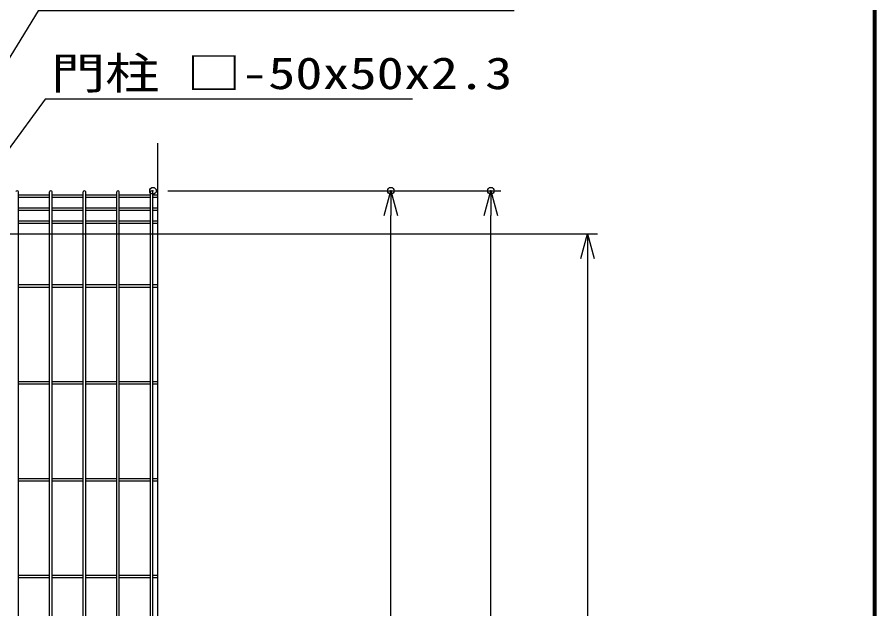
# Model space of a CAD drawing. Units: millimetres, scale not verified. Extents: x -4425 to 4425, y -3150 to 3150.
# Drawn here: x 2905 to 4200, y 156 to 1049 of the extents above; entities that cross this region are included whole.
import ezdxf
from ezdxf.enums import TextEntityAlignment as Align

# ---------------------------------------------------------------- set-up
doc = ezdxf.new("R2010")
doc.units = ezdxf.units.MM
doc.header["$LTSCALE"] = 20
doc.header["$PDMODE"] = 32
doc.header["$PDSIZE"] = 10
for name, color, linetype, lineweight in [('0-0_WAKU', 7, 'Continuous', 25), ('0-5_寸法', 4, 'Continuous', 25), ('0-8_J180', 3, 'Continuous', 25), ('0-B_EXTCNT-L', 4, 'Continuous', 25), ('0-C_LAYER15', 1, 'Continuous', 25), ('1-7_Jﾊﾟﾈﾙ', 3, 'Continuous', 25), ('1-9_LAYER12', 3, 'Continuous', 25)]:
    doc.layers.add(name, color=color, linetype=linetype, lineweight=lineweight)
doc.layers.add('0-6_DEFPOINTS', color=7, linetype='Continuous')
doc.styles.add('ＭＳ ゴシック', font='')
doc.styles.get('ＭＳ ゴシック').set_extended_font_data('MS Gothic')

# ---------------------------------------------------------------- blocks, each defined once
blk = doc.blocks.new('_Open30')
at = {"layer": '0-5_寸法'}
blk.add_line((0, 0), (-20, 0), dxfattribs=at)
blk.add_lwpolyline([(-20, 5.36), (0, 0), (-20, -5.36)], dxfattribs=at)

msp = doc.modelspace()

# ---------------------------------------------------------------- linework, layer by layer
at = {"layer": '0-0_WAKU'}
msp.add_lwpolyline([(-4049.87, 2925), (4200.13, 2925), (4200.13, -2925), (-4049.87, -2925)], close=True, dxfattribs=at)
for points in [[(4198.13, 2923), (4198.13, -2923), (-4047.87, -2923)], [(4196.13, 2921), (4196.13, -2921), (-4045.87, -2921)]]:
    msp.add_lwpolyline(points, dxfattribs=at)
at = {"layer": '0-6_DEFPOINTS'}
for p in [(3109.67, 786.88), (3468.42, 786.88), (3619.42, 786.88)]:
    msp.add_point(p, dxfattribs=at)
at = {"layer": '0-8_J180'}
for p, q in [((2906.59, -981.32), (2906.59, 785.08)), ((2953.76, 780.25), (2906.59, 780.25)), ((2953.76, -981.32), (2953.76, 785.08)), ((2957.36, -981.32), (2957.36, 785.08)), ((3004.53, 780.25), (2957.36, 780.25)), ((3004.53, -981.32), (3004.53, 785.08)), ((3008.13, -981.32), (3008.13, 785.08)), ((3055.3, 780.25), (3008.13, 780.25)), ((3055.3, -981.32), (3055.3, 785.08)), ((3058.9, -981.32), (3058.9, 785.08)), ((3106.07, 780.25), (3058.9, 780.25)), ((3106.07, -981.32), (3106.07, 785.08)), ((3109.67, -981.32), (3109.67, 785.08)), ((3116.68, 780.25), (3109.67, 780.25)), ((2953.76, 776.65), (2906.59, 776.65)), ((3004.53, 776.65), (2957.36, 776.65)), ((3055.3, 776.65), (3008.13, 776.65)), ((3106.07, 776.65), (3058.9, 776.65)), ((3116.68, 776.65), (3109.67, 776.65)), ((2953.76, 760.68), (2906.59, 760.68)), ((2953.76, 757.08), (2906.59, 757.08)), ((3004.53, 760.68), (2957.36, 760.68)), ((3004.53, 757.08), (2957.36, 757.08)), ((3055.3, 760.68), (3008.13, 760.68)), ((3055.3, 757.08), (3008.13, 757.08)), ((3106.07, 760.68), (3058.9, 760.68)), ((3106.07, 757.08), (3058.9, 757.08)), ((3116.68, 760.68), (3109.67, 760.68)), ((3116.68, 757.08), (3109.67, 757.08)), ((2953.76, 741.11), (2906.59, 741.11)), ((3004.53, 741.11), (2957.36, 741.11)), ((3055.3, 741.11), (3008.13, 741.11)), ((3106.07, 741.11), (3058.9, 741.11)), ((3116.68, 741.11), (3109.67, 741.11)), ((2953.76, 737.51), (2906.59, 737.51)), ((3004.53, 737.51), (2957.36, 737.51)), ((3055.3, 737.51), (3008.13, 737.51)), ((3106.07, 737.51), (3058.9, 737.51)), ((3116.68, 737.51), (3109.67, 737.51)), ((2953.76, 498.58), (2906.59, 498.58)), ((2953.76, 494.98), (2906.59, 494.98)), ((3004.53, 498.58), (2957.36, 498.58)), ((3004.53, 494.98), (2957.36, 494.98)), ((3055.3, 498.58), (3008.13, 498.58)), ((3055.3, 494.98), (3008.13, 494.98)), ((3106.07, 498.58), (3058.9, 498.58)), ((3106.07, 494.98), (3058.9, 494.98)), ((3116.68, 498.58), (3109.67, 498.58)), ((3116.68, 494.98), (3109.67, 494.98)), ((2953.76, 352.48), (2906.59, 352.48)), ((3004.53, 352.48), (2957.36, 352.48)), ((3055.3, 352.48), (3008.13, 352.48)), ((3106.07, 352.48), (3058.9, 352.48)), ((3116.68, 352.48), (3109.67, 352.48)), ((2953.76, 348.88), (2906.59, 348.88)), ((3004.53, 348.88), (2957.36, 348.88)), ((3055.3, 348.88), (3008.13, 348.88)), ((3106.07, 348.88), (3058.9, 348.88)), ((3116.68, 348.88), (3109.67, 348.88)), ((2953.76, 206.38), (2906.59, 206.38)), ((2953.76, 202.78), (2906.59, 202.78)), ((3004.53, 206.38), (2957.36, 206.38)), ((3004.53, 202.78), (2957.36, 202.78)), ((3055.3, 206.38), (3008.13, 206.38)), ((3055.3, 202.78), (3008.13, 202.78)), ((3106.07, 206.38), (3058.9, 206.38)), ((3106.07, 202.78), (3058.9, 202.78)), ((3116.68, 206.38), (3109.67, 206.38)), ((3116.68, 202.78), (3109.67, 202.78))]:
    msp.add_line(p, q, dxfattribs=at)
for centre in [(2904.79, 785.08), (2955.56, 785.08), (3006.33, 785.08), (3057.1, 785.08), (3107.87, 785.08)]:
    msp.add_arc(centre, 1.8, 0, 180, dxfattribs=at)
at = {"layer": '0-B_EXTCNT-L'}
msp.add_line((3116.68, 858.46), (3116.68, -1383.33), dxfattribs=at)
at = {"layer": '0-C_LAYER15'}
for p, q in [((3132.17, 786.88), (3634.42, 786.88)), ((3132.17, 786.88), (3483.42, 786.88)), ((2815.68, 721.88), (3780.25, 721.88))]:
    msp.add_line(p, q, dxfattribs=at)
at = {"layer": '0-C_LAYER15', "color": 2}
for p, q in [((3468.42, -945.62), (3468.42, 749.38)), ((3619.42, -975.62), (3619.42, 749.38)), ((3765.25, 684.38), (3765.25, -1275.62))]:
    msp.add_line(p, q, dxfattribs=at)
at = {"layer": '1-7_Jﾊﾟﾈﾙ'}
for p, q in [((2953.76, 644.68), (2906.59, 644.68)), ((2953.76, 641.08), (2906.59, 641.08)), ((3004.53, 644.68), (2957.36, 644.68)), ((3004.53, 641.08), (2957.36, 641.08)), ((3055.3, 644.68), (3008.13, 644.68)), ((3055.3, 641.08), (3008.13, 641.08)), ((3106.07, 644.68), (3058.9, 644.68)), ((3106.07, 641.08), (3058.9, 641.08)), ((3116.68, 644.68), (3109.67, 644.68)), ((3116.68, 641.08), (3109.67, 641.08))]:
    msp.add_line(p, q, dxfattribs=at)
at = {"layer": '1-9_LAYER12'}
for points in [[(3654.64, 1058.4), (2936.26, 1058.4), (2682.45, 644.06)], [(3501.25, 924.93), (2946.91, 924.93), (2778.97, 695.85)]]:
    msp.add_lwpolyline(points, dxfattribs=at)

# ---------------------------------------------------------------- block references
at = {"layer": '0-C_LAYER15', "xscale": 1.875, "yscale": 1.875, "rotation": 90}
for p in [(3468.42, 786.88), (3619.42, 786.88), (3765.25, 721.88)]:
    msp.add_blockref('_Open30', p, dxfattribs=at)

# ---------------------------------------------------------------- texts
at = {"layer": '1-9_LAYER12', "style": 'ＭＳ ゴシック', "width": 1.25}
msp.add_text('門柱 □-50x50x2.3', height=48.11, dxfattribs=at).set_placement((2955.58, 925.68), align=Align.BOTTOM_LEFT)

doc.saveas('drawing.dxf')
